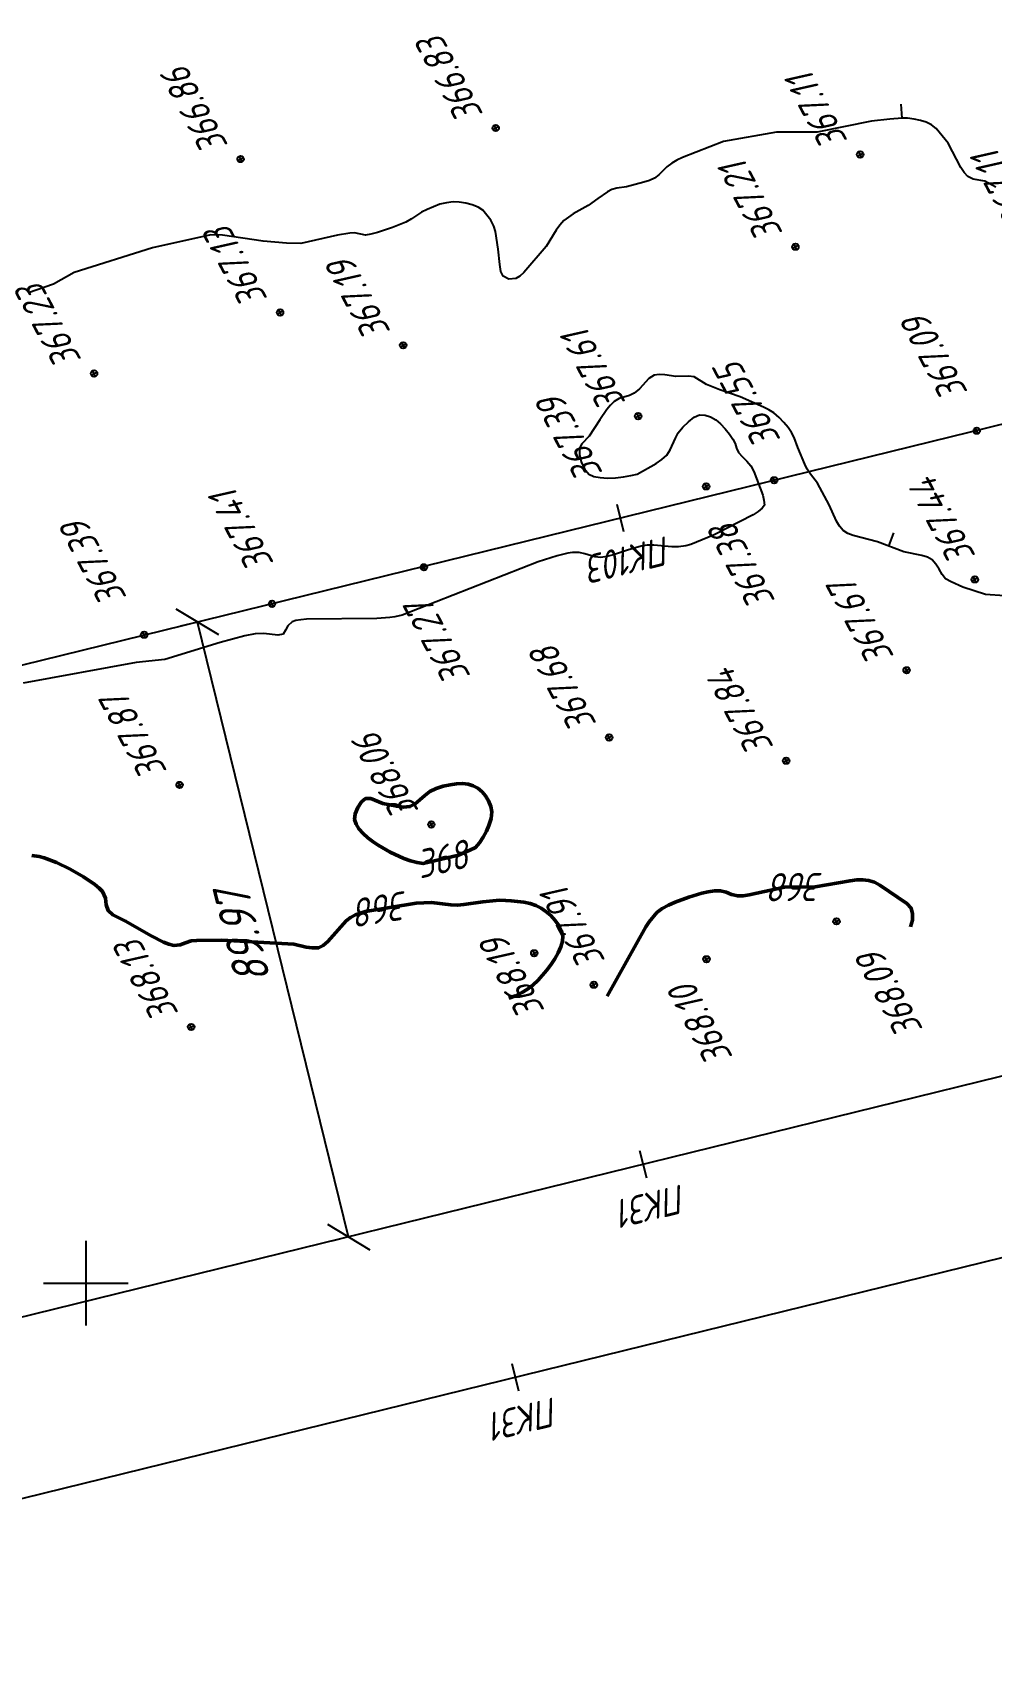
# Model space of a CAD drawing. Extents: x 1519150 to 1520806, y 2185741 to 2187019.
# Drawn here: x 1520392.4 to 1520528.7, y 2185947.8 to 2186177.7 of the extents above; entities that cross this region are included whole.
import ezdxf
from ezdxf.enums import TextEntityAlignment as Align

# ---------------------------------------------------------------- set-up
doc = ezdxf.new("R2010")
doc.units = 0
for name, color, linetype, lineweight in [('ИИ_ГЕОСЕТКА_025', 3, 'Continuous', 25), ('ИИ_ОТМЕТКА_025', 7, 'Continuous', 25), ('ИИ_ПИКЕТАЖ_025', 7, 'Continuous', 25), ('ИИ_РАЗМЕР_025', 7, 'Continuous', 25), ('ИИ_РЕЛЬЕФ_025', 34, 'Continuous', 25), ('ИИ_РЕЛЬЕФ_050', 34, 'Continuous', 50), ('ИИ_ТРАССА_АД_025', 1, 'Continuous', 25), ('ИИ_ТРАССА_ЛЭП_025', 7, 'Continuous', 25), ('ИИ_ТРАССА_ТРУБ_025', 7, 'Continuous', 25)]:
    doc.layers.add(name, color=color, linetype=linetype, lineweight=lineweight)
doc.styles.add('VNIPISIMPLEXCUR', font='simplex.shx', dxfattribs={"width": 0.8, "oblique": 15})
doc.dimstyles.new('ИИ-2000-м-dm$0', dxfattribs={"dimscale": 2, "dimtxt": 2.5, "dimasz": 2.5, "dimexe": 1.25, "dimexo": 0, "dimgap": 1, "dimtad": 1, "dimtoh": 1, "dimzin": 1, "dimdsep": 46, "dimtxsty": 'VNIPISIMPLEXCUR', "dimblk": 'OBLIQUE', "dimcen": 2.5, "dimaunit": 1, "dimadec": 4, "dimazin": 0, "dimtfac": 1, "dimtmove": 1, "dimatfit": 2, "dimfxl": 1, "dimarcsym": 0})

# ---------------------------------------------------------------- blocks, each defined once
blk = doc.blocks.new('ИИ053296')
at = {"color": 0, "linetype": 'Continuous', "lineweight": 25}
blk.add_lwpolyline([(0, 0), (1, 0)], dxfattribs=at)
blk = doc.blocks.new('ИИ05012')
at = {"color": 0, "linetype": 'Continuous', "lineweight": 25, "flags": 128}
for points in [[(0, 3), (0, -3)], [(-3, 0), (3, 0)]]:
    blk.add_lwpolyline(points, dxfattribs=at)
blk = doc.blocks.new('PICKET')
at = {"color": 0, "linetype": 'Continuous', "lineweight": 25}
for p, q in [((-0.23, 0), (0.23, 0)), ((0, 0.23), (0, -0.23))]:
    blk.add_line(p, q, dxfattribs=at)
blk.add_circle((0, 0), 0.23, dxfattribs=at)
at = {"color": 0, "linetype": 'Continuous', "style": 'VNIPISIMPLEXCUR', "oblique": 15, "width": 0.8}
blk.add_attdef('OTMETKA', (1.25, 0.3), '', height=2, dxfattribs=at)
at = {"color": 8, "linetype": 'Continuous', "style": 'VNIPISIMPLEXCUR', "oblique": 15, "width": 0.8, "flags": 1}
blk.add_attdef('NOMER', (1.25, -2.7), '', height=2, dxfattribs=at)
blk = doc.blocks.new('ИИ15001')
at = {"color": 0, "linetype": 'Continuous', "lineweight": 25}
blk.add_lwpolyline([(0, 1), (0, -1)], dxfattribs=at)
at = {"color": 0, "linetype": 'Continuous', "lineweight": 25, "style": 'VNIPISIMPLEXCUR', "oblique": 15, "width": 0.8}
blk.add_attdef('STATIONING', text='', height=2, dxfattribs=at).set_placement((0, 2), align=Align.CENTER)
at = {"color": 7, "linetype": 'Continuous', "lineweight": 25, "style": 'VNIPISIMPLEXCUR', "oblique": 15, "width": 0.8}
blk.add_attdef('HEIGHT', text='', height=2, dxfattribs=at).set_placement((0, -2), align=Align.TOP_CENTER)
blk = doc.blocks.new('_Oblique')
at = {"color": 0, "linetype": 'ByBlock', "lineweight": -2}
blk.add_line((-0.5, -0.5), (0.5, 0.5), dxfattribs=at)
blk = doc.blocks.new('*D62')
at = {"layer": 'Defpoints', "color": 0, "transparency": 16777216}
for p in [(1520415.87, 2186093.94), (1520415.87, 2186093.94), (1520437.34, 2186006.57)]:
    blk.add_point(p, dxfattribs=at)
at = {"layer": 'ИИ_РАЗМЕР_025', "color": 0, "lineweight": -2, "transparency": 16777216}
for p, q in [((1520415.87, 2186093.94), (1520413.44, 2186093.35)), ((1520437.34, 2186006.57), (1520415.87, 2186093.94)), ((1520437.34, 2186006.57), (1520434.92, 2186005.98))]:
    blk.add_line(p, q, dxfattribs=at)
at = {"layer": 'ИИ_РАЗМЕР_025', "color": 0, "lineweight": -2, "transparency": 16777216, "xscale": 5, "yscale": 5, "zscale": 5}
for p, rotation in [((1520415.87, 2186093.94), 103.810950307261), ((1520437.34, 2186006.57), 283.810950307261)]:
    blk.add_blockref('_Oblique', p, dxfattribs=dict(at, rotation=rotation))
at = {"layer": 'ИИ_РАЗМЕР_025', "color": 0, "transparency": 16777216, "insert": (1520422.24, 2186049.18), "char_height": 5, "attachment_point": 5, "rotation": 103.811, "style": 'VNIPISIMPLEXCUR'}
blk.add_mtext('89.97', dxfattribs=at)

msp = doc.modelspace()

# ---------------------------------------------------------------- linework, layer by layer
at = {"layer": 'ИИ_РЕЛЬЕФ_025'}
for points, elevation in [([(1520529.315, 2186155.756), (1520527.734, 2186156.583), (1520526.093, 2186156.885), (1520525.318, 2186157.267), (1520524.804, 2186157.798), (1520524.327, 2186158.513), (1520522.538, 2186161.985), (1520520.837, 2186164.05), (1520520.174, 2186164.582), (1520519.415, 2186164.96), (1520518.588, 2186165.226), (1520517.705, 2186165.403), (1520516.777, 2186165.516), (1520515.984, 2186165.544), (1520514.271, 2186165.412), (1520511.622, 2186165.096), (1520503.92, 2186163.55), (1520498.124, 2186163.537), (1520490.614, 2186162.203), (1520484.801, 2186159.942), (1520483.979, 2186159.556), (1520483.267, 2186159.162), (1520482.54, 2186158.61), (1520481.435, 2186157.483), (1520480.789, 2186157.014), (1520480.077, 2186156.69), (1520479.296, 2186156.437), (1520476.832, 2186155.801), (1520475.466, 2186155.607), (1520474.748, 2186155.394), (1520474.112, 2186155.067), (1520472.755, 2186154.13), (1520471.379, 2186153.13), (1520469.241, 2186151.931), (1520467.915, 2186151.001), (1520467.34, 2186150.355), (1520466.829, 2186149.624), (1520465.41, 2186147.284), (1520462.233, 2186143.598), (1520461.648, 2186143.085), (1520461.109, 2186142.779), (1520460.103, 2186142.682), (1520459.294, 2186143.091), (1520458.964, 2186143.767), (1520458.81, 2186144.753), (1520458.609, 2186146.913), (1520458.194, 2186149.446), (1520457.952, 2186150.213), (1520457.526, 2186151.036), (1520456.411, 2186152.485), (1520455.725, 2186152.878), (1520454.892, 2186153.204), (1520453.98, 2186153.45), (1520453.056, 2186153.605), (1520452.189, 2186153.655), (1520451.235, 2186153.524), (1520450.286, 2186153.3), (1520448.483, 2186152.577), (1520447.718, 2186152.17), (1520446.281, 2186151.213), (1520445.452, 2186150.767), (1520443.561, 2186149.991), (1520441.449, 2186149.278), (1520440.507, 2186149.036), (1520439.747, 2186148.919), (1520438.185, 2186149.263), (1520437.519, 2186149.212), (1520435.759, 2186148.903), (1520430.531, 2186147.726), (1520428.511, 2186147.755), (1520425.204, 2186148.067), (1520419.401, 2186148.927), (1520417.756, 2186148.967), (1520409.449, 2186147.122), (1520398.347, 2186143.586), (1520395.391, 2186141.951), (1520391.867, 2186140.711)], 367), ([(1520530.549, 2186097.653), (1520527.841, 2186097.869), (1520524.6, 2186098.883), (1520522.964, 2186099.663), (1520522.172, 2186100.097), (1520521.678, 2186100.71), (1520521.272, 2186101.459), (1520520.808, 2186102.168), (1520520.276, 2186102.798), (1520519.599, 2186103.153), (1520518.809, 2186103.394), (1520516.245, 2186103.922), (1520512.509, 2186105.345), (1520509.033, 2186106.233), (1520508.263, 2186106.544), (1520507.611, 2186106.963), (1520507.096, 2186107.587), (1520506.652, 2186108.275), (1520505.626, 2186110.618), (1520503.974, 2186113.653), (1520502.977, 2186114.935), (1520502.511, 2186115.644), (1520502.147, 2186116.358), (1520501.166, 2186118.733), (1520500.647, 2186120.147), (1520500.28, 2186120.861), (1520499.79, 2186121.57), (1520499.199, 2186122.298), (1520498.517, 2186123.004), (1520497.752, 2186123.649), (1520497.071, 2186124.094), (1520496.31, 2186124.493), (1520493, 2186125.941), (1520490.08, 2186126.914), (1520488.192, 2186127.695), (1520486.437, 2186128.762), (1520485.618, 2186128.878), (1520483.835, 2186128.847), (1520482.262, 2186129.083), (1520481.49, 2186129.133), (1520480.753, 2186129.024), (1520480.013, 2186128.559), (1520478.653, 2186127.086), (1520477.938, 2186126.47), (1520477.24, 2186126.144), (1520475.787, 2186125.688), (1520475.083, 2186125.276), (1520474.549, 2186124.77), (1520474.029, 2186124.142), (1520473.018, 2186122.653), (1520471.512, 2186120.335), (1520470.476, 2186119.26), (1520470.131, 2186118.645), (1520470.136, 2186117.763), (1520470.374, 2186116.704), (1520470.854, 2186115.715), (1520471.492, 2186114.957), (1520472.189, 2186114.64), (1520473.095, 2186114.46), (1520474.143, 2186114.398), (1520475.262, 2186114.438), (1520476.384, 2186114.558), (1520477.44, 2186114.741), (1520478.361, 2186114.968), (1520481.052, 2186116.472), (1520481.867, 2186117.017), (1520482.545, 2186117.63), (1520483.052, 2186118.389), (1520483.77, 2186120.046), (1520484.189, 2186120.837), (1520484.852, 2186121.622), (1520485.619, 2186122.403), (1520486.425, 2186123.037), (1520487.204, 2186123.381), (1520487.99, 2186123.34), (1520488.772, 2186123.087), (1520489.52, 2186122.657), (1520490.193, 2186122.117), (1520490.855, 2186121.416), (1520491.454, 2186120.659), (1520491.94, 2186119.949), (1520492.249, 2186119.292), (1520492.459, 2186118.648), (1520492.749, 2186118.026), (1520493.288, 2186117.403), (1520493.927, 2186116.808), (1520494.506, 2186116.114), (1520494.911, 2186115.338), (1520496.182, 2186111.959), (1520496.359, 2186111.261), (1520496.442, 2186110.558), (1520496.104, 2186110.108), (1520495.547, 2186109.647), (1520494.815, 2186109.176), (1520489.194, 2186106.293), (1520485.966, 2186104.965), (1520485.261, 2186104.757), (1520484.226, 2186104.636), (1520483.269, 2186104.609), (1520480.702, 2186104.882), (1520479.747, 2186104.855), (1520478.898, 2186104.709), (1520476.983, 2186104.13), (1520474.987, 2186103.48), (1520474.038, 2186103.245), (1520473.163, 2186103.131), (1520472.343, 2186103.193), (1520470.911, 2186103.63), (1520470.114, 2186103.802), (1520469.14, 2186103.808), (1520468.478, 2186103.713), (1520466.955, 2186103.353), (1520464.281, 2186102.481), (1520444.954, 2186094.927), (1520443.912, 2186094.685), (1520443.175, 2186094.581), (1520441.33, 2186094.467), (1520431.359, 2186094.36), (1520430.534, 2186094.273), (1520429.848, 2186094.149), (1520429.324, 2186093.983), (1520428.69, 2186093.406), (1520428.39, 2186092.776), (1520428.021, 2186092.221), (1520427.264, 2186092.075), (1520425.272, 2186092.298), (1520424.044, 2186092.263), (1520422.604, 2186091.99), (1520419.068, 2186091.029), (1520411.209, 2186088.611), (1520407.156, 2186088.212), (1520391.081, 2186085.273)], 367.5)]:
    msp.add_lwpolyline(points, dxfattribs=dict(at, elevation=elevation))
at = {"layer": 'ИИ_РЕЛЬЕФ_050', "elevation": 368}
msp.add_lwpolyline([(1520448.863, 2186069.884), (1520448.159, 2186069.31), (1520447.481, 2186068.679), (1520446.788, 2186068.109), (1520446.041, 2186067.721), (1520445.142, 2186067.638), (1520444.17, 2186067.771), (1520442.182, 2186068.168), (1520440.481, 2186068.849), (1520439.743, 2186068.851), (1520439.173, 2186068.385), (1520438.649, 2186067.601), (1520438.285, 2186066.694), (1520438.191, 2186065.861), (1520438.39, 2186065.21), (1520438.808, 2186064.556), (1520439.39, 2186063.913), (1520440.077, 2186063.294), (1520440.815, 2186062.715), (1520441.517, 2186062.228), (1520443.233, 2186061.232), (1520445.163, 2186060.351), (1520446.134, 2186060.007), (1520447.067, 2186059.755), (1520447.933, 2186059.616), (1520452.948, 2186060.796), (1520454.578, 2186061.505), (1520455.373, 2186061.898), (1520455.953, 2186062.552), (1520456.478, 2186063.37), (1520456.923, 2186064.23), (1520457.264, 2186065.016), (1520457.579, 2186066.003), (1520457.679, 2186066.962), (1520457.529, 2186067.748), (1520457.223, 2186068.55), (1520456.807, 2186069.259), (1520456.305, 2186069.833), (1520455.702, 2186070.32), (1520455.04, 2186070.681), (1520454.316, 2186070.896), (1520453.531, 2186070.978), (1520452.685, 2186070.953), (1520451.772, 2186070.827), (1520450.775, 2186070.596), (1520449.778, 2186070.276)], close=True, dxfattribs=at)
for points in [[(1520460.103, 2186040.513), (1520461.031, 2186040.834), (1520461.912, 2186041.249), (1520462.747, 2186041.759), (1520463.535, 2186042.364), (1520464.277, 2186043.065), (1520465.454, 2186044.422), (1520466.056, 2186045.226), (1520466.62, 2186046.075), (1520467.11, 2186046.938), (1520467.49, 2186047.785), (1520467.724, 2186048.587), (1520467.777, 2186049.313), (1520467.584, 2186050.072), (1520467.227, 2186050.83), (1520466.698, 2186051.553), (1520466.067, 2186052.219), (1520465.383, 2186052.806), (1520464.697, 2186053.289), (1520463.956, 2186053.662), (1520463.119, 2186053.932), (1520462.228, 2186054.121), (1520460.452, 2186054.334), (1520459.65, 2186054.397), (1520458.789, 2186054.416), (1520456.399, 2186054.203), (1520453.703, 2186053.807), (1520452.801, 2186053.728), (1520451.879, 2186053.758), (1520449.096, 2186054.086), (1520446.922, 2186053.981), (1520439.719, 2186052.817), (1520438.336, 2186052.339), (1520437.585, 2186051.944), (1520437.009, 2186051.466), (1520434.383, 2186048.544), (1520433.704, 2186047.972), (1520433.039, 2186047.625), (1520432.174, 2186047.652), (1520431.308, 2186047.752), (1520429.573, 2186048.174), (1520419.303, 2186048.727), (1520415.753, 2186048.708), (1520414.968, 2186048.635), (1520414.134, 2186048.381), (1520413.384, 2186048.072), (1520412.497, 2186047.988), (1520411.802, 2186048.149), (1520411.019, 2186048.454), (1520409.271, 2186049.365), (1520405.614, 2186051.452), (1520403.854, 2186052.352), (1520403.16, 2186052.94), (1520402.889, 2186053.747), (1520402.8, 2186054.69), (1520402.375, 2186055.639), (1520401.908, 2186056.112), (1520401.279, 2186056.63), (1520399.656, 2186057.734), (1520397.75, 2186058.824), (1520395.805, 2186059.771), (1520394.064, 2186060.448), (1520393.347, 2186060.647), (1520392.313, 2186060.747)], [(1520517.201, 2186050.618), (1520517.464, 2186051.602), (1520517.483, 2186052.489), (1520517.258, 2186053.278), (1520516.665, 2186053.969), (1520512.832, 2186056.557), (1520512.077, 2186056.956), (1520511.225, 2186057.221), (1520510.42, 2186057.309), (1520509.537, 2186057.289), (1520508.595, 2186057.186), (1520503.617, 2186056.3), (1520499.279, 2186056.271), (1520494.281, 2186055.177), (1520493.4, 2186055.06), (1520492.629, 2186055.036), (1520491.733, 2186055.229), (1520490.987, 2186055.55), (1520490.183, 2186055.748), (1520489.34, 2186055.735), (1520488.447, 2186055.616), (1520487.512, 2186055.41), (1520485.669, 2186054.857), (1520483.75, 2186054.15), (1520482.799, 2186053.713), (1520481.914, 2186053.214), (1520481.14, 2186052.651), (1520480.041, 2186051.333), (1520479.559, 2186050.612), (1520474.088, 2186040.803)]]:
    msp.add_lwpolyline(points, dxfattribs=at)
at = {"layer": 'ИИ_ТРАССА_АД_025'}
msp.add_lwpolyline([(1520788.745, 2186093.003), (1520593.92, 2186045.07), (1520308.07, 2185974.79), (1520074.18, 2185917.27), (1519887.27, 2185871.313)], dxfattribs=at)
at = {"layer": 'ИИ_ТРАССА_ЛЭП_025'}
msp.add_lwpolyline([(1520794.734, 2186068.629), (1519899.27, 2185848.528)], dxfattribs=at)
at = {"layer": 'ИИ_ТРАССА_ТРУБ_025', "color": 4}
msp.add_lwpolyline([(1520767.29, 2186180.317), (1520640.49, 2186149.16), (1520353.58, 2186078.63), (1520064.45, 2186007.56), (1519823.89, 2185948.39), (1519297.92, 2186946.834)], dxfattribs=at)

# ---------------------------------------------------------------- block references
at = {"layer": 'ИИ_ГЕОСЕТКА_025', "xscale": 2, "yscale": 2, "zscale": 2}
msp.add_blockref('ИИ05012', (1520400, 2186000), dxfattribs=at)
at = {"layer": 'ИИ_ОТМЕТКА_025', "xscale": 2, "yscale": 2, "zscale": 2, "rotation": 117.7797222222222}
for p, values in [((1520458.24, 2186164.14, 366.83), {'OTMETKA': '366.83'}), ((1520421.99, 2186159.73, 366.86), {'OTMETKA': '366.86'}), ((1520510.034, 2186160.369, 367.11), {'OTMETKA': '367.11'}), ((1520500.83, 2186147.27, 367.21), {'OTMETKA': '367.21'}), ((1520427.6, 2186137.93, 367.13), {'OTMETKA': '367.13'}), ((1520445.09, 2186133.26, 367.19), {'OTMETKA': '367.19'}), ((1520401.16, 2186129.25, 367.23), {'OTMETKA': '367.23'}), ((1520478.491, 2186123.199, 367.61), {'OTMETKA': '367.61'}), ((1520516.63, 2186087.09, 367.67), {'OTMETKA': '367.67'}), ((1520474.36, 2186077.54, 367.68), {'OTMETKA': '367.68'}), ((1520499.52, 2186074.23, 367.84), {'OTMETKA': '367.84'}), ((1520413.32, 2186070.79, 367.87), {'OTMETKA': '367.87'}), ((1520449.09, 2186065.18, 368.06), {'OTMETKA': '368.06'}), ((1520414.96, 2186036.4, 368.13), {'OTMETKA': '368.13'})]:
    msp.add_blockref('PICKET', p, dxfattribs=at).add_auto_attribs(values)
at = {"layer": 'ИИ_ОТМЕТКА_025'}
ref = msp.add_blockref('PICKET', (1520531.839, 2186148.877, 367.11), dxfattribs=dict(at, xscale=2, yscale=2, zscale=2, rotation=117.7797222222222))
ref.add_attrib('OTMETKA', '367.11', (1520534.709, 2186151.242, 367.11), dxfattribs={"layer": '0', "color": 0, "linetype": 'Continuous', "height": 4, "rotation": 117.77972, "style": 'VNIPISIMPLEXCUR', "oblique": 15, "width": 0.8})
ref = msp.add_blockref('PICKET', (1520526.592, 2186121.127, 367.09), dxfattribs=dict(at, xscale=2, yscale=2, zscale=2, rotation=117.7797222222222))
ref.add_attrib('OTMETKA', '367.09', (1520525.411, 2186126.595, 367.09), dxfattribs={"layer": '0', "color": 0, "linetype": 'Continuous', "height": 4, "rotation": 117.77972, "style": 'VNIPISIMPLEXCUR', "oblique": 15, "width": 0.8})
ref = msp.add_blockref('PICKET', (1520497.812, 2186114.086, 367.55), dxfattribs=dict(at, xscale=2, yscale=2, zscale=2, rotation=117.7797222222222))
ref.add_attrib('OTMETKA', '367.55', (1520498.831, 2186119.838, 367.55), dxfattribs={"layer": '0', "color": 0, "linetype": 'Continuous', "height": 4, "rotation": 117.77972, "style": 'VNIPISIMPLEXCUR', "oblique": 15, "width": 0.8})
ref = msp.add_blockref('PICKET', (1520526.32, 2186100, 367.44), dxfattribs=dict(at, xscale=2, yscale=2, zscale=2, rotation=117.7797222222222))
ref.add_attrib('OTMETKA', '367.44', (1520526.526, 2186103.309, 367.44), dxfattribs={"layer": '0', "color": 0, "linetype": 'Continuous', "height": 4, "rotation": 117.77972, "style": 'VNIPISIMPLEXCUR', "oblique": 15, "width": 0.8})
ref = msp.add_blockref('PICKET', (1520426.452, 2186096.519, 367.41), dxfattribs=dict(at, xscale=2, yscale=2, zscale=2, rotation=117.7797222222222))
ref.add_attrib('OTMETKA', '367.41', (1520426.804, 2186102.284, 367.41), dxfattribs={"layer": '0', "color": 0, "linetype": 'Continuous', "height": 4, "rotation": 117.77972, "style": 'VNIPISIMPLEXCUR', "oblique": 15, "width": 0.8})
ref = msp.add_blockref('PICKET', (1520488.156, 2186113.211, 367.38), dxfattribs=dict(at, xscale=2, yscale=2, zscale=2, rotation=117.7797222222222))
ref.add_attrib('OTMETKA', '367.38', (1520498.051, 2186096.951, 367.38), dxfattribs={"layer": '0', "color": 0, "linetype": 'Continuous', "height": 4, "rotation": 117.77972, "style": 'VNIPISIMPLEXCUR', "oblique": 15, "width": 0.8})
ref = msp.add_blockref('PICKET', (1520408.271, 2186092.139, 367.39), dxfattribs=dict(at, xscale=2, yscale=2, rotation=117.7797222222222))
ref.add_attrib('OTMETKA', '367.39', (1520405.895, 2186097.426, 367.39), dxfattribs={"layer": '0', "color": 0, "linetype": 'Continuous', "height": 4, "rotation": 117.77972, "style": 'VNIPISIMPLEXCUR', "oblique": 15, "width": 0.8})
ref = msp.add_blockref('PICKET', (1520448.042, 2186101.718, 367.27), dxfattribs=dict(at, xscale=2, yscale=2, zscale=2, rotation=117.7797222222222))
ref.add_attrib('OTMETKA', '367.27', (1520454.765, 2186086.243, 367.27), dxfattribs={"layer": '0', "color": 0, "linetype": 'Continuous', "height": 4, "rotation": 117.77972, "style": 'VNIPISIMPLEXCUR', "oblique": 15, "width": 0.8})
ref = msp.add_blockref('PICKET', (1520472.176, 2186042.405, 367.91), dxfattribs=dict(at, xscale=2, yscale=2, zscale=2, rotation=117.7797222222222))
ref.add_attrib('OTMETKA', '367.91', (1520473.893, 2186045.82, 367.91), dxfattribs={"layer": '0', "color": 0, "linetype": 'Continuous', "height": 4, "rotation": 117.77972, "style": 'VNIPISIMPLEXCUR', "oblique": 15, "width": 0.8})
ref = msp.add_blockref('PICKET', (1520506.665, 2186051.412, 368.09), dxfattribs=dict(at, xscale=2, yscale=2, zscale=2, rotation=117.7797222222222))
ref.add_attrib('OTMETKA', '368.09', (1520519.044, 2186036.066, 368.09), dxfattribs={"layer": '0', "color": 0, "linetype": 'Continuous', "height": 4, "rotation": 117.77972, "style": 'VNIPISIMPLEXCUR', "oblique": 15, "width": 0.8})
ref = msp.add_blockref('PICKET', (1520463.718, 2186046.876, 368.19), dxfattribs=dict(at, xscale=2, yscale=2, zscale=2, rotation=117.7797222222222))
ref.add_attrib('OTMETKA', '368.19', (1520465.292, 2186038.724, 368.19), dxfattribs={"layer": '0', "color": 0, "linetype": 'Continuous', "height": 4, "rotation": 117.77972, "style": 'VNIPISIMPLEXCUR', "oblique": 15, "width": 0.8})
ref = msp.add_blockref('PICKET', (1520488.19, 2186046.02, 368.1), dxfattribs=dict(at, xscale=2, yscale=2, zscale=2, rotation=117.7797222222222))
ref.add_attrib('OTMETKA', '368.10', (1520492.016, 2186032.12, 368.1), dxfattribs={"layer": '0', "color": 0, "linetype": 'Continuous', "height": 4, "rotation": 117.77972, "style": 'VNIPISIMPLEXCUR', "oblique": 15, "width": 0.8})
at = {"layer": 'ИИ_ПИКЕТАЖ_025', "color": 4}
ref = msp.add_blockref('ИИ15001', (1520475.96, 2186108.714, 367.39), dxfattribs=dict(at, xscale=2, yscale=2, zscale=2, rotation=193.8109))
ref.add_attrib('STATIONING', 'ПК103', dxfattribs={"layer": '0', "color": 0, "linetype": 'Continuous', "lineweight": 25, "height": 4, "rotation": 193.8109, "style": 'VNIPISIMPLEXCUR', "oblique": 15, "width": 0.8}).set_placement((1520476.915, 2186104.83), align=Align.CENTER)
ref.add_attrib('HEIGHT', '367.39', dxfattribs={"layer": '0', "color": 7, "linetype": 'Continuous', "lineweight": 25, "height": 4, "rotation": 117.77972, "style": 'VNIPISIMPLEXCUR', "oblique": 15, "width": 0.8}).set_placement((1520467.003, 2186118.941), align=Align.TOP_CENTER)
at = {"layer": 'ИИ_ПИКЕТАЖ_025', "color": 1, "xscale": 2, "yscale": 2, "zscale": 2, "rotation": 193.8129}
msp.add_blockref('ИИ15001', (1520479.22, 2186016.87), dxfattribs=at).add_auto_attribs({'STATIONING': 'ПК31'})
at = {"layer": 'ИИ_ПИКЕТАЖ_025', "xscale": 2, "yscale": 2, "zscale": 2, "rotation": 193.8093}
msp.add_blockref('ИИ15001', (1520461.065, 2185986.614), dxfattribs=at).add_auto_attribs({'STATIONING': 'ПК31'})
at = {"layer": 'ИИ_РЕЛЬЕФ_025'}
for p, xscale, yscale, zscale, rotation in [((1520516.017, 2186165.543, 367), 1.999999999999999, 1.999999999999999, 1.999999999999999, 94.19521265591183), ((1520514.086, 2186104.744, 367.5), 2, 2, 2, 69.14451867591181)]:
    msp.add_blockref('ИИ053296', p, dxfattribs=dict(at, xscale=xscale, yscale=yscale, zscale=zscale, rotation=rotation))

# ---------------------------------------------------------------- texts
at = {"layer": 'ИИ_РЕЛЬЕФ_025', "style": 'VNIPISIMPLEXCUR', "oblique": 15, "width": 0.8}
for rotation, p in [(13.23893, (1520450.548, 2186060.231, 368)), (180.38863, (1520501.195, 2186056.284, 368)), (189.1845, (1520442.24, 2186053.224, 368))]:
    msp.add_text('368', height=4, rotation=rotation, dxfattribs=at).set_placement(p, align=Align.MIDDLE)

# ---------------------------------------------------------------- dimensions: what is measured, and where the dimension line sits
at = {"layer": 'ИИ_РАЗМЕР_025'}
dim = msp.add_aligned_dim(p1=(1520437.344, 2186006.574), p2=(1520415.867, 2186093.942), distance=0, dimstyle='ИИ-2000-м-dm$0', dxfattribs=at)
dim.commit()
dim.dimension.update_dxf_attribs({"geometry": '*D62', "text_midpoint": (1520422.236, 2186049.184)})

doc.saveas('drawing.dxf')
